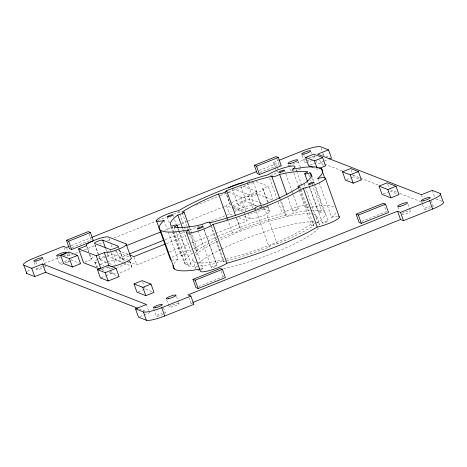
<?xml version="1.0" encoding="UTF-8"?>
<svg xmlns="http://www.w3.org/2000/svg" width="467" height="467" viewBox="0 0 467 467"><rect width="100%" height="100%" fill="white"/><g stroke="black" fill="none" stroke-linecap="round" stroke-linejoin="round"><path stroke-width="0.35" stroke-dasharray="2.33 1.75" d="M210.524 225.602L223.43 261.666L223.804 261.357A4.483 0.794 -19.7 0 0 221.825 261.094A4.483 0.794 -19.7 0 0 216.717 262.991L212.012 264.194A74.738 13.234 -19.7 0 1 188.662 265.962L188.02 265.799L175.837 231.778M192.871 253.499L191.703 253.815L189.923 255.198A74.738 13.234 -19.7 0 0 185.271 264.579L185.819 264.941L186.788 264.579A4.483 0.794 -19.7 0 1 190.88 263.785A4.483 0.794 -19.7 0 1 188.919 265.414L188.02 265.799M317.046 222.94L319.732 221.317A74.738 13.234 -19.7 0 0 324.39 211.936L323.841 211.574L314.583 185.72M164.156 220.436L178.044 259.22L177.769 259.424A86.699 15.353 -19.7 0 0 174.063 263.592M319.189 182.597L331.611 217.295L331.891 217.091A86.699 15.353 -19.7 0 0 336.158 211.884M280.398 198.516L286.248 214.843L285.728 215.34L286.09 215.643A4.483 0.794 -19.7 0 0 290.637 214.551L293.515 213.168L297.648 212.322A74.738 13.234 -19.7 0 1 310.234 210.442M189.322 232.543L195.901 250.913L198.814 249.086A74.738 13.234 -19.7 0 1 217.254 239.367M300.836 189.544L313.748 225.608L310.847 227.429A74.738 13.234 -19.7 0 1 279.178 243.009L276.937 243.756A4.483 0.794 -19.7 0 0 271.701 245.181A4.483 0.794 -19.7 0 0 269.109 247.061L266.353 248.117A74.738 13.234 -19.7 0 1 227.283 260.685M299.808 189.602L306.381 207.973L307.409 207.319A14.95 2.644 -19.7 0 0 308.64 206.204M189.316 230.494L202.958 268.595L202.205 269.05A14.95 2.644 -19.7 0 0 200.804 270.212M193.694 248.771L201.797 244.188A86.699 15.353 -19.7 0 1 217.675 236.594M312.137 184.179L321.635 210.716L320.689 211.125A4.483 0.794 -19.7 0 0 318.792 212.73A4.483 0.794 -19.7 0 0 322.925 211.919L323.841 211.574M236.524 218.042L240.668 229.612A4.483 0.794 -19.7 0 1 237.54 231.504A4.483 0.794 -19.7 0 1 232.776 232.759L230.476 233.5A74.738 13.234 -19.7 0 0 218.509 238.777M275.682 169.661L273.166 162.627L278.583 160.467M71.206 245.584L90.814 237.756M259.203 170.531L276.108 163.777L277.024 166.334M72.058 247.568L91.199 239.927L89.139 234.171M259.909 172.568L279.05 164.927L280.708 165.575M44.149 263.557L60.406 257.066M63.792 255.718L66.501 254.632L69.449 255.782L72.829 254.433M247.872 182.183L252.11 180.495M289.009 165.803L305.272 159.311L303.9 155.476M75.531 253.353L81.62 250.925M84.323 249.845L95.823 245.251M99.202 243.902L101.905 242.822M107.317 240.663L110.697 239.314M114.082 237.966L157.361 220.687M158.033 220.418L166.153 217.178M173.59 214.207L181.704 210.967M195.907 205.299L219.572 195.848M220.249 195.58L227.692 192.608M228.363 192.34L254.06 182.077M270.294 175.598L279.085 172.09M64.831 263.044L70.482 260.784M309.86 165.219L315.511 162.96M319.673 159.942L320.584 162.498L323.789 161.22M324.431 160.963L328.272 159.428M228.176 192.171L240.943 197.156A11.961 2.119 -19.7 0 0 254.778 193.963A11.961 2.119 -19.7 0 0 262.723 188.464L268.169 186.292L272.891 199.479M318.692 168.669L317.437 169.171L313.357 167.577M84.889 262.209L91.585 259.541A11.961 2.119 -19.7 0 1 94.48 256.371M164.25 230.529L173.047 227.015M177.781 225.129L187.249 221.346M187.927 221.078L223.781 206.764M224.458 206.49L226.483 205.684L233.278 208.335M231.556 202.882A11.961 2.119 -19.7 0 1 242.787 197.897A11.961 2.119 -19.7 0 1 252.227 196.274L257.673 194.103L273.131 200.139M116.219 249.705L119.196 258.012L128.67 254.229M165.195 239.647L185.492 231.544M189.549 229.927L199.695 225.876M211.195 221.282L229.46 213.991L232.858 215.316M267.684 202.316L268.893 201.832M101.882 269.377L108.578 266.704M166.357 243.64L185.971 235.806M188.68 234.726L192.06 233.377M226.559 219.601L227.914 219.064M101.041 277.672L105.524 275.88M106.167 275.629L111.292 273.58L119.085 276.627M346.689 179.602L351.715 177.6M352.34 177.349L353.601 176.847L360.74 179.637M128.711 261.73L136.86 264.912L166.626 253.032M169.334 251.952L188.948 244.118M191.657 243.038L215.334 233.588M216.005 233.313L247.125 220.891L244.148 212.584M138.232 291.712L145.144 288.956L153.976 292.406M383.261 193.893L388.918 191.633M198.615 286.569L223.185 276.762L225.392 277.626M361.773 221.434L386.343 211.621L384.055 205.229M139.779 316.649L143.626 315.114M144.262 314.857L149.387 312.814L148.704 310.894M188.831 297.467L190.892 303.223L192.246 302.68M236.641 218.574L240.54 229.46L243.307 228.398A74.738 13.234 -19.7 0 1 278.244 216.933L286.248 214.843M331.611 217.295L332.253 217.126A14.95 2.644 -19.7 0 1 337.425 216.361M178.044 259.22L177.407 259.389A14.95 2.644 -19.7 0 1 172.235 260.148M223.43 261.666L226.641 260.849M308.273 204.885A14.95 2.644 -19.7 0 0 295.979 207.196A14.95 2.644 -19.7 0 0 282.296 213.442L282.231 213.454A86.699 15.353 -19.7 0 0 218.352 236.29M195.901 250.913L197.92 250.872A4.483 0.794 -19.7 0 1 195.054 252.717M313.748 225.608L312.972 225.754A4.483 0.794 -19.7 0 1 312.049 225.158A4.483 0.794 -19.7 0 1 315.949 223.29M306.381 207.973L310.666 207.26M311.384 207.144L317.093 206.198A86.699 15.353 -19.7 0 1 335.265 207.529M200.88 268.939L202.958 268.595M321.635 210.716L320.998 210.553A74.738 13.234 -19.7 0 0 310.911 210.383M322.102 154.875A15.843 2.808 -19.7 0 1 323.602 155.073L329.509 157.379M435.915 198.942L441.817 201.248M320.584 162.498L323.975 163.824M324.658 164.086L342.293 170.975M353.145 175.213L359.929 177.863M360.606 178.131L378.241 185.02M390.453 189.789L397.236 192.439M399.945 193.496L423.009 202.503M324.244 165.376L316.772 162.458L315.855 159.901M390.173 191.131L398.328 194.319M273.166 162.627L276.108 163.777M276.137 170.94L277.906 171.628M256.074 181.564L268.169 186.292M243.149 186.193L255.916 191.178L261.87 207.803M232.969 188.668L247.749 194.441A4.483 0.794 -19.7 0 0 252.939 193.245A4.483 0.794 -19.7 0 0 255.916 191.178M232.788 206.186A10.461 1.85 -19.7 0 1 242.309 201.44A10.461 1.85 -19.7 0 1 251.859 199.59L262.612 203.787M232.146 188.236L238.246 205.025A4.483 0.794 -19.7 0 1 241.223 202.964A4.483 0.794 -19.7 0 1 246.413 201.762L257.165 205.965M234.773 211.726A10.461 1.85 -19.7 0 1 244.294 206.98A10.461 1.85 -19.7 0 1 253.844 205.13L256.529 206.18M259.22 207.231L260.563 207.757M263.248 208.807L269.296 211.166A10.461 1.85 -19.7 0 1 262.343 215.976A10.461 1.85 -19.7 0 1 250.242 218.778L242.846 215.888M238.246 205.025L249.67 209.485M233.809 206.286L245.233 210.745M232.799 207.196L243.552 211.399M233.955 208.603L242.11 211.785M238.97 217.71L247.125 220.891M118.262 250.499L129.131 254.743M115.402 251.637L129.668 257.212M107.101 255.618A10.461 1.85 -19.7 0 1 114.1 254.591L127.538 259.839M119.196 258.012L128.028 261.462M106.674 256.932A4.483 0.794 -19.7 0 1 108.653 256.762L122.763 262.273M107.171 261.759A10.461 1.85 -19.7 0 1 116.079 260.131L122.803 262.752M123.475 263.014L131.536 266.167A10.461 1.85 -19.7 0 1 119.476 272.746M95.011 244.731L100.487 260.026L106.534 262.384M109.22 263.435L113.253 265.011M97.574 259.424A10.461 1.85 -19.7 0 0 95.04 262.197L98.397 263.511M99.074 263.773L103.773 265.612M106.464 266.657L110.498 268.233A10.461 1.85 -19.7 0 0 113.061 268.227M190.892 303.223L192.661 303.912M101.73 269.576L105.758 271.152M109.12 272.459L112.477 273.773A10.461 1.85 -19.7 0 0 117.094 273.37M80.575 263.732L71.743 260.282L70.826 257.726M139.213 308.839L145.319 311.226M432.279 190.378L434.8 197.407M431.298 200.705L433.207 206.029M421.392 194.721L422.763 198.563M421.683 201.983L422.442 204.114M422.6 204.546L424.275 209.228M407.948 204.143L410.464 211.172M397.849 206.916L399.221 210.751M387.657 184.097L389.029 187.932M351.079 169.813L352.223 173.012M352.457 173.648L353.601 176.847M321.086 148.039L322.685 152.516M322.913 153.153L323.602 155.073M314.25 155.429L315.628 159.265M311.168 152.242L311.623 153.52M312.54 156.077L313.684 159.27A4.781 0.846 -19.7 0 0 313.077 159.037M317.729 178.511L318.943 181.914M311.641 175.277L313.591 180.723M314.565 183.443L328.05 221.008A2.989 0.531 -19.7 0 1 323.824 222.957A2.989 0.531 -19.7 0 1 323.812 221.988A2.989 0.531 -19.7 0 1 328.05 221.008M311.658 177.553L312.878 180.957M302.143 155.365L304.659 162.393M308.722 174.658L309.458 176.695M310.672 180.099L311.162 181.459M308.524 184.179L309.008 185.539M309.253 186.222L322.405 222.963M307.665 181.955L308.156 183.315M309.615 187.395L318.628 212.573M298.279 161.302L300.795 168.336M316.848 216.484L319.825 224.79A65.771 11.646 -19.7 0 0 316.247 222.234M304.07 183.916L305.044 186.637M305.284 187.32L317.951 222.701M296.025 169.311L296.51 170.671M296.755 171.354L301.139 183.601M301.384 184.284L302.604 187.681M299.861 186.823L300.59 188.866M292.5 169.188L298.104 184.839M298.086 187.489L298.816 189.532M299.061 190.209L311.728 225.59M288.408 164.717L290.929 171.751A5.23 0.928 -19.7 0 1 291.093 171.436M284.496 170.315L291.805 190.729M292.05 191.406L298.384 209.099A2.989 0.531 -19.7 0 1 294.157 211.043A2.989 0.531 -19.7 0 1 294.152 210.074A2.989 0.531 -19.7 0 1 298.384 209.099M276.762 158.535L279.05 164.927M277.252 166.976L278.624 170.811M287.87 197.442L293.515 213.168M280.649 201.259L285.769 215.544M269.628 178.061L276.697 197.792M278.157 201.872L282.296 213.442M263.114 188.907L267.836 202.1M262.723 188.464L267.445 201.656M267.877 206.636L269.64 211.557M267.317 205.626L269.296 211.166M264.334 207.751L277.246 243.809M253.423 182.229L257.673 194.103M256.068 191.347L261.777 207.301M247.271 182.428L252.227 196.274M255.105 208.101L269.109 247.061M251.859 199.59L253.844 205.13M247.749 194.441L252.752 208.405M240.937 186.473L246.413 201.762M248.257 213.238L250.242 218.778M240.943 197.156L245.905 211.008M225.485 191.12L230.447 204.972A11.961 2.119 -19.7 0 1 230.435 203.816M225.333 191.336L230.056 204.528M226.483 205.684L229.46 213.991M227.528 219.105L232.403 232.712M210.062 222.304L223.95 261.088M209.549 222.882L210.278 224.925M221.125 271.006L223.185 276.762M203.069 226.676L203.554 228.036M203.799 228.713L216.957 265.454A2.989 0.531 -19.7 0 1 212.73 267.404A2.989 0.531 -19.7 0 1 212.718 266.435A2.989 0.531 -19.7 0 1 216.957 265.454M202.246 224.569L202.731 225.929M204.19 230.009L216.128 263.347M197.43 228.626L197.915 229.986M198.16 230.669L211.312 267.41M189.637 227.738L197.92 250.872M182.258 212.812L187.133 226.419M187.378 227.102L188.108 229.145M188.353 229.822L189.082 231.865M178.557 210.699L179.532 213.419M179.777 214.096L184.161 226.343M184.407 227.026L185.381 229.746M182.451 227.96L183.181 230.003M183.42 230.68L191.703 253.815M192.807 260.031L195.784 268.344A65.771 11.646 -19.7 0 1 197.086 265.005M178.359 228.573L179.089 230.616M179.334 231.293L191.026 263.954M172.843 214.89L173.572 216.933M174.547 219.653L176.252 224.417M177.711 228.503L178.447 230.54M178.686 231.223L186.73 253.674A2.989 0.531 -19.7 0 1 182.504 255.624A2.989 0.531 -19.7 0 1 182.492 254.655A2.989 0.531 -19.7 0 1 186.73 253.674M174.133 227.015L175.598 231.101M171.932 226.156L173.636 230.92M173.882 231.603L185.819 264.941M171.465 227.073L172.924 231.159M173.169 231.836L184.372 263.137M167.204 216.846L169.393 222.969M170.613 226.367L172.317 231.13M172.562 231.813L181.085 255.624M176.532 296.527L178.365 301.641M178.592 302.283L179.048 303.562A5.23 0.928 -19.7 0 1 171.658 306.971A5.23 0.928 -19.7 0 1 171.634 305.272A5.23 0.928 -19.7 0 1 179.048 303.562M166.661 299.942L169.177 306.977M163.485 307.8L165.318 312.913M153.771 309.008L156.293 316.036M134.117 257.241L136.86 264.912M142.628 281.922L143.999 285.757M144.227 286.399L145.144 288.956M146.416 304.502L148.471 310.257M130.118 261.631L131.881 266.558M129.552 260.627L131.536 266.167M118.303 246.348L123.778 261.637M118.636 247.51L119.348 249.501M119.587 250.166L123.872 262.133M108.875 238.31L110.294 242.268M111.239 244.906L112.419 248.205M114.1 254.591L116.079 260.131M110.23 250.102L110.942 252.098M111.181 252.764L115.466 264.731M105.793 248.783L107.223 252.775M107.463 253.435L108.653 256.762M111.595 271.309L112.477 273.773M108.776 266.552L109.92 269.745M110.148 270.387L111.292 273.58M94.865 244.562L98.198 253.873M98.432 254.538L100.341 259.856M95.04 262.197L96.581 266.505M94.696 261.806L96.459 266.733M86.623 245.689L88.748 251.625M89.693 254.264L91.585 259.541M86.938 247.218L88.596 251.836M89.536 254.474L91.193 259.092M69.221 253.248L70.599 257.083M66.472 247.475L67.843 251.31M68.077 251.947L69.449 255.782M66.863 253.692L68.235 257.527M63.985 247.603L65.129 250.797M56.992 257.107L59.507 264.135M43.268 259.197L44.867 263.668M35.772 261.789L36.916 264.982M34.243 262.314L35.387 265.513M36.303 268.07L36.759 269.348A4.781 0.846 -19.7 0 0 42.45 268.245M313.269 213.921A65.771 11.646 -19.7 0 1 315.861 219.397M313.882 221.65A65.771 11.646 -19.7 0 1 225.141 259.354M223.927 259.64A65.771 11.646 -19.7 0 1 198.201 262.863M196.391 262.594A65.771 11.646 -19.7 0 1 194.109 256.692M195.778 254.865A65.771 11.646 -19.7 0 1 218.06 241.013M220.92 239.629A65.771 11.646 -19.7 0 1 311.454 213.653M309.136 157.869A15.843 2.808 -19.7 0 1 316.614 155.68M432.757 205.731A4.781 0.846 -19.7 0 1 432.448 206.729M430.691 207.646A4.781 0.846 -19.7 0 1 424.199 209.134A4.781 0.846 -19.7 0 1 430.165 206.169M164.705 312.68A4.781 0.846 -19.7 0 1 164.717 313.573M163.071 314.472A4.781 0.846 -19.7 0 1 156.334 316.141A4.781 0.846 -19.7 0 1 161.961 313.211M312.37 160.362A4.781 0.846 -19.7 0 1 308.016 162.102M306.924 162.388A4.781 0.846 -19.7 0 1 305.973 161.302M306.907 160.841A4.781 0.846 -19.7 0 1 309.16 159.942M45.784 266.225A4.781 0.846 -19.7 0 1 44.47 267.317M36.759 269.348A4.781 0.846 -19.7 0 1 42.433 266.517M44.458 266.05A4.781 0.846 -19.7 0 1 45.176 265.986M27.448 271.432A15.843 2.808 -19.7 0 1 30.682 269.348M300.631 168.645A5.23 0.928 -19.7 0 1 295.874 171.021M291.583 171.033A5.23 0.928 -19.7 0 1 293.387 170.046M402.034 213.396A5.23 0.928 -19.7 0 1 409.01 210.979A5.23 0.928 -19.7 0 1 409.028 212.362A5.23 0.928 -19.7 0 1 402.046 214.779M69.215 261.035A5.23 0.928 -19.7 0 1 65.736 262.933M63.179 263.82A5.23 0.928 -19.7 0 1 59.554 264.252A5.23 0.928 -19.7 0 1 61.971 262.436M64.434 261.45A5.23 0.928 -19.7 0 1 68.713 260.463M318.523 228.135A65.771 11.646 -19.7 0 1 223.448 268.718M198.837 270.778A65.771 11.646 -19.7 0 1 197.909 270.481M198.277 263.651A65.771 11.646 -19.7 0 1 221.037 249.325M221.597 249.051A65.771 11.646 -19.7 0 1 313.748 221.901M97.013 266.727A10.461 1.85 -19.7 0 1 97.994 265.91M100.528 264.456A10.461 1.85 -19.7 0 1 106.529 261.975M106.768 251.631A11.961 2.119 -19.7 0 1 110.434 250.849M264.252 205.766A11.961 2.119 -19.7 0 1 262.454 206.648M261.94 206.881A11.961 2.119 -19.7 0 1 259.74 207.809M258.584 208.259A11.961 2.119 -19.7 0 1 256.821 208.895M255.642 209.292A11.961 2.119 -19.7 0 1 253.896 209.829M172.2 257.358A14.95 2.644 -19.7 0 1 191.452 249.67M100.487 260.026A4.483 0.794 -19.7 0 1 105.653 257.206M267.328 206.642A10.461 1.85 -19.7 0 1 250.82 213.232M129.563 261.637A10.461 1.85 -19.7 0 1 117.491 267.206M98.543 258.916A10.461 1.85 -19.7 0 1 104.544 256.436"/><path stroke-width="0.7" d="M213.04 224.399L212.777 224.615A14.95 2.644 -19.7 0 1 193.525 232.303A14.95 2.644 -19.7 0 1 188.324 230.266L189.071 229.811L178.68 231.539A86.699 15.353 -19.7 0 1 163.882 220.64L164.156 220.436L163.52 220.605A14.95 2.644 -19.7 0 1 158.319 218.574A14.95 2.644 -19.7 0 1 177.565 210.886L178.557 210.699L187.909 205.404A86.699 15.353 -19.7 0 1 268.35 174.676A14.95 2.644 -19.7 0 1 287.386 166.882A14.95 2.644 -19.7 0 1 293.521 168.54L292.5 169.188L303.206 167.414A86.699 15.353 -19.7 0 1 318.004 178.306L317.729 178.511L318.366 178.341A14.95 2.644 -19.7 0 1 323.573 180.379A14.95 2.644 -19.7 0 1 304.321 188.061L303.328 188.254L293.976 193.542A86.699 15.353 -19.7 0 1 213.536 224.277L213.04 224.399L226.927 263.178L226.664 263.4A14.95 2.644 -19.7 0 1 210.815 270.183A14.95 2.644 -19.7 0 1 200.331 271.099L186.45 232.321M189.392 227.061L184.033 212.094A4.483 0.794 -19.7 0 1 181.167 213.933L177.822 215.03L176.036 216.414A74.738 13.234 -19.7 0 0 171.383 225.794L171.932 226.156L172.901 225.794A4.483 0.794 -19.7 0 1 176.993 225.006A4.483 0.794 -19.7 0 1 175.037 226.629L174.133 227.015L174.775 227.178A74.738 13.234 -19.7 0 0 198.125 225.415L202.836 224.213A4.483 0.794 -19.7 0 1 207.938 222.31A4.483 0.794 -19.7 0 1 209.922 222.572L209.549 222.882L213.401 221.907A74.738 13.234 -19.7 0 0 252.466 209.339L255.221 208.276A4.483 0.794 -19.7 0 1 257.813 206.402A4.483 0.794 -19.7 0 1 263.049 204.972L265.297 204.231A74.738 13.234 -19.7 0 0 296.959 188.645L299.861 186.823L299.09 186.975A4.483 0.794 -19.7 0 1 298.407 186.193A4.483 0.794 -19.7 0 1 303.159 184.156L305.85 182.533A74.738 13.234 -19.7 0 0 310.502 173.152L309.954 172.79L309.037 173.134A4.483 0.794 -19.7 0 1 304.904 173.952A4.483 0.794 -19.7 0 1 306.807 172.341L307.753 171.932L307.111 171.774A74.738 13.234 -19.7 0 0 283.761 173.537L279.634 174.384L276.756 175.773A4.483 0.794 -19.7 0 1 272.203 176.859L271.841 176.555L272.36 176.065L264.357 178.155A74.738 13.234 -19.7 0 0 229.42 189.614L226.653 190.682L235.666 215.853M338.844 216.548A14.95 2.644 -19.7 0 1 333.835 221.235A14.95 2.644 -19.7 0 1 318.202 226.845L317.216 227.038L307.864 232.327A86.699 15.353 -19.7 0 1 227.423 263.055L226.927 263.178M226.653 190.682L226.781 190.828A4.483 0.794 -19.7 0 1 223.658 192.725A4.483 0.794 -19.7 0 1 218.895 193.98L216.589 194.721A74.738 13.234 -19.7 0 0 184.926 210.308L182.013 212.135L184.033 212.094M66.442 240.312L88.222 231.614L90.429 232.478L93.406 240.791L71.626 249.483L69.414 248.625L66.442 240.312L68.649 241.176L90.429 232.478M254.299 165.312L276.079 156.62L278.285 157.484L281.262 165.791L259.483 174.489L257.27 173.625L254.299 165.312L256.506 166.176L278.285 157.484M279.26 160.193L302.295 150.999A15.843 2.808 -19.7 0 1 320.625 146.761L328.499 149.837L331.477 158.15L329.556 158.914M69.174 246.395L66.472 247.475L63.53 246.325L34.395 257.953A15.843 2.808 -19.7 0 0 23.87 265.238L26.841 273.545L34.721 276.622L45.608 272.279L137.858 308.308M91.491 237.481L256.5 171.611M60.599 255.233L68.766 251.97L77.598 255.42L80.575 263.732L72.408 266.996L63.576 263.546L60.599 255.233L69.431 258.683L77.598 255.42M312.68 167.314L308.605 165.721L305.628 157.408L313.795 154.151L322.627 157.601L325.604 165.908L319.323 168.418M99.856 269.115L83.552 262.746L78.59 248.893L86.623 245.689A11.961 2.119 -19.7 0 1 94.567 240.19A11.961 2.119 -19.7 0 1 108.402 236.991L126.067 243.891L130.789 257.083M23.87 265.238L31.744 268.315L42.631 263.966L146.416 304.502L135.523 308.85L138.501 317.163L146.375 320.239A15.843 2.808 -19.7 0 0 164.705 316.001L193.834 304.373L190.863 296.06L187.915 294.911L397.551 211.218L400.499 212.368L429.628 200.74A15.843 2.808 -19.7 0 0 440.159 193.455L443.13 201.762A15.843 2.808 -19.7 0 1 432.605 209.047L403.47 220.675L400.528 219.525L192.924 302.412M328.499 149.837L317.613 154.186L421.392 194.721L432.279 190.378L440.159 193.455M305.628 157.408L314.46 160.858L322.627 157.601M78.59 248.893L96.255 255.793L104.287 252.589A11.961 2.119 -19.7 0 0 118.122 249.39A11.961 2.119 -19.7 0 0 126.067 243.891M127.047 245.379L160.87 231.877M129.341 253.96L163.841 240.19M97.428 269.617L108.315 265.274L116.108 268.315L119.085 276.627L108.192 280.971L100.399 277.929L97.428 269.617L105.221 272.664L116.108 268.315M342.457 171.798L350.624 168.534L358.417 171.576L361.394 179.888L353.221 183.152L345.428 180.104L342.457 171.798L350.25 174.839L358.417 171.576M165.003 244.177L133.883 256.605L129.808 255.011M134 283.907L142.166 280.644L150.999 284.094L153.976 292.406L145.809 295.664L136.977 292.214L134 283.907L142.832 287.357L150.999 284.094M379.029 186.082L387.196 182.819L396.028 186.269L399.005 194.581L390.838 197.845L382.006 194.395L379.029 186.082L387.861 189.532L396.028 186.269M192.982 279.319L220.208 268.449L222.415 269.313L225.392 277.626L198.166 288.495L195.959 287.631L192.982 279.319L195.188 280.182L222.415 269.313M356.146 214.184L383.366 203.314L385.579 204.172L388.55 212.485L361.33 223.354L359.117 222.49L356.146 214.184L358.352 215.042L385.579 204.172M135.523 308.85L143.398 311.927A15.843 2.808 -19.7 0 0 161.728 307.689L190.863 296.06M200.185 269.056L192.567 270.317A86.699 15.353 -19.7 0 1 173.304 265.122M102.699 240.143L118.157 246.179A4.483 0.794 -19.7 0 1 115.18 248.24A4.483 0.794 -19.7 0 1 109.99 249.442L94.532 243.4A4.483 0.794 -19.7 0 1 97.515 241.34A4.483 0.794 -19.7 0 1 102.699 240.143L105.56 248.117M429.628 200.74L432.605 209.047M400.499 212.368L403.47 220.675M397.551 211.218L400.528 219.525M387.861 189.532L390.838 197.845M350.25 174.839L353.221 183.152M358.352 215.042L361.33 223.354M325.441 178.324L339.328 217.108M321.384 168.745L324.793 178.271M314.46 160.858L316.976 167.892M309.954 172.79L311.168 176.193M304.747 173.788L307.426 181.272M303.328 188.254L317.216 227.038M279.634 174.384L286.942 194.797M271.882 176.765L279.68 198.533M256.506 166.176L259.483 174.489M218.515 193.928L227.289 218.422M177.822 215.03L182.451 227.96M177.145 225.17L178.12 227.896M195.188 280.182L198.166 288.495M160.502 230.208L174.389 268.986M156.445 220.622L170.327 259.407A14.95 2.644 -19.7 0 0 170.817 259.961M161.728 307.689L164.705 316.001M142.832 287.357L145.809 295.664M143.398 311.927L146.375 320.239M104.287 252.589L109.009 265.781M105.221 272.664L108.192 280.971M96.255 255.793L100.977 268.986M68.649 241.176L71.626 249.483M69.431 258.683L72.408 266.996M42.631 263.966L45.608 272.279M31.744 268.315L34.721 276.622M26.841 273.545A15.843 2.808 -19.7 0 1 26.327 272.956M131.029 257.743A11.961 2.119 -19.7 0 1 124.928 262.472A11.961 2.119 -19.7 0 1 110.907 266.569M228.381 187.95A11.961 2.119 -19.7 0 1 243.797 182.521M423.213 200.828A4.781 0.846 -19.7 0 0 430.23 197.722A4.781 0.846 -19.7 0 0 423.738 199.094A4.781 0.846 -19.7 0 0 423.213 200.828M155.581 307.724A4.781 0.846 -19.7 0 0 162.341 304.607A4.781 0.846 -19.7 0 0 155.564 306.171A4.781 0.846 -19.7 0 0 155.581 307.724M303.947 154.081A4.781 0.846 -19.7 0 0 310.707 150.964A4.781 0.846 -19.7 0 0 303.929 152.528A4.781 0.846 -19.7 0 0 303.947 154.081M36.052 261.03A4.781 0.846 -19.7 0 0 42.812 257.918A4.781 0.846 -19.7 0 0 36.035 259.483A4.781 0.846 -19.7 0 0 36.052 261.03M290.427 163.432A5.23 0.928 -19.7 0 0 297.823 160.023A5.23 0.928 -19.7 0 0 290.41 161.74A5.23 0.928 -19.7 0 0 290.427 163.432M400.096 206.268A5.23 0.928 -19.7 0 0 407.493 202.865A5.23 0.928 -19.7 0 0 400.079 204.575A5.23 0.928 -19.7 0 0 400.096 206.268M59.011 255.823A5.23 0.928 -19.7 0 0 66.407 252.413A5.23 0.928 -19.7 0 0 58.994 254.124A5.23 0.928 -19.7 0 0 59.011 255.823M168.68 298.658A5.23 0.928 -19.7 0 0 176.071 295.249A5.23 0.928 -19.7 0 0 168.663 296.965A5.23 0.928 -19.7 0 0 168.68 298.658M168.616 216.84A2.989 0.531 -19.7 0 0 172.843 214.89A2.989 0.531 -19.7 0 0 168.605 215.871A2.989 0.531 -19.7 0 0 168.616 216.84M198.843 228.62A2.989 0.531 -19.7 0 0 203.069 226.676A2.989 0.531 -19.7 0 0 198.831 227.651A2.989 0.531 -19.7 0 0 198.843 228.62M280.276 172.265A2.989 0.531 -19.7 0 0 284.496 170.315A2.989 0.531 -19.7 0 0 280.264 171.296A2.989 0.531 -19.7 0 0 280.276 172.265M309.936 184.173A2.989 0.531 -19.7 0 0 314.163 182.229A2.989 0.531 -19.7 0 0 309.925 183.204A2.989 0.531 -19.7 0 0 309.936 184.173"/></g></svg>
